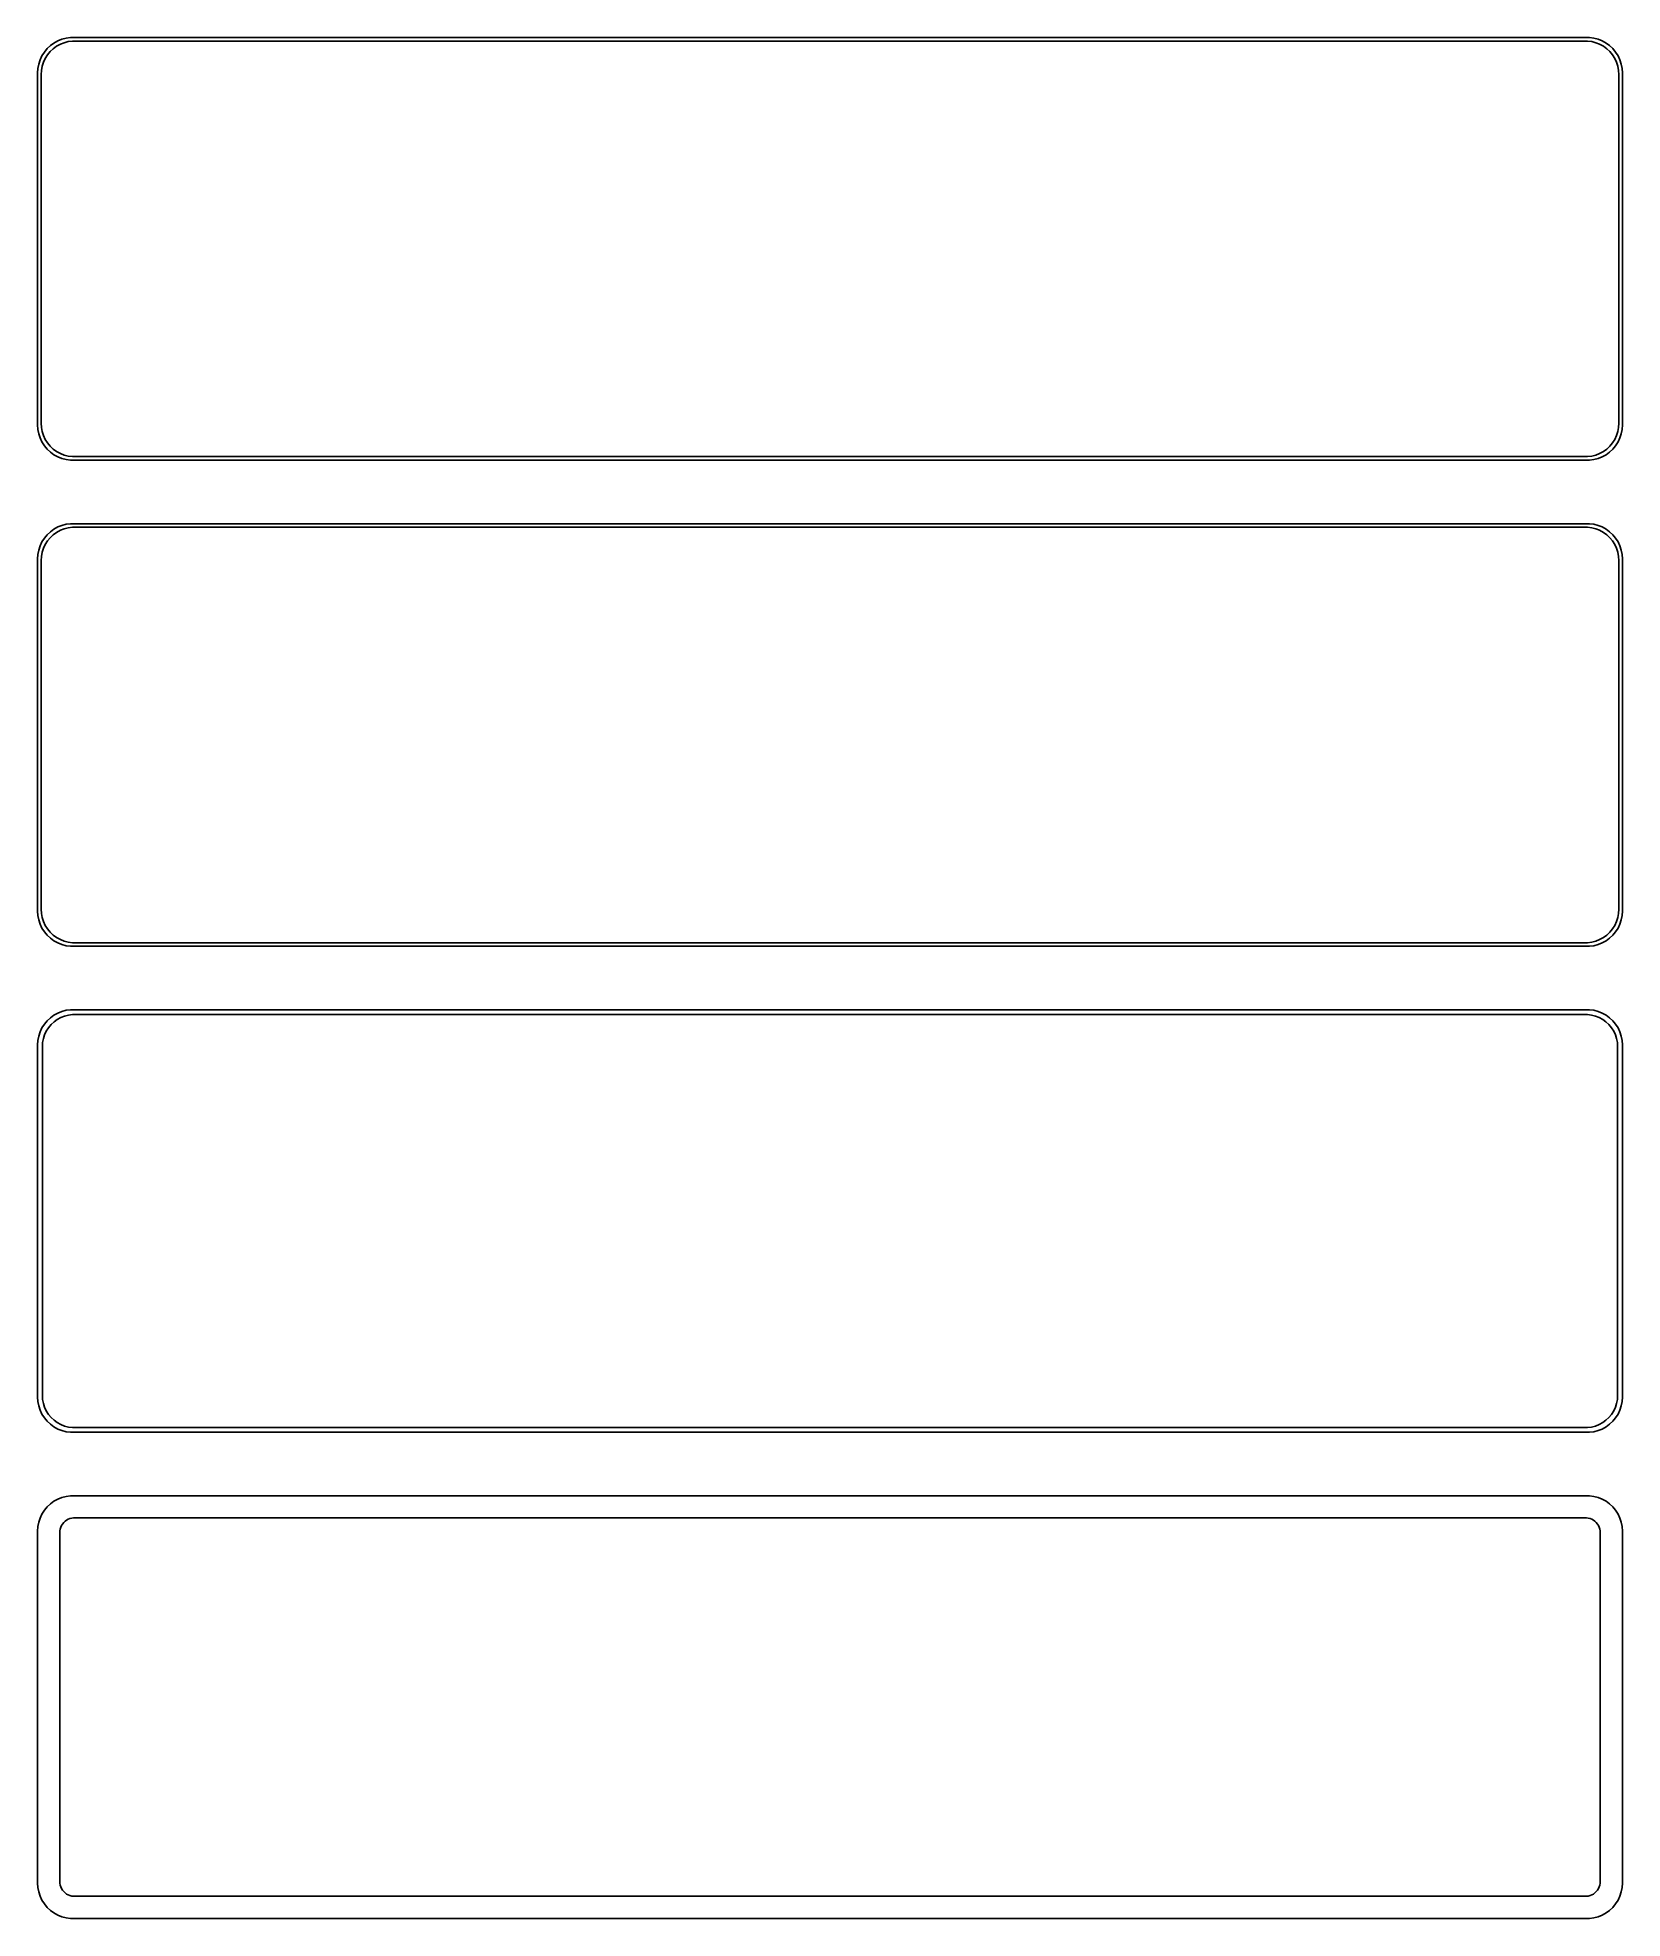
# Model space of a CAD drawing. Header units: metres. Extents: x -112 to 112, y 246 to 513.
import ezdxf

# ---------------------------------------------------------------- set-up
doc = ezdxf.new("R2010")
doc.units = ezdxf.units.M

msp = doc.modelspace()

# ---------------------------------------------------------------- linework, layer by layer
for p, q in [((-109.045, 512.755), (-109.629, 512.524)), ((-108.437, 512.911), (-109.045, 512.755)), ((-107.814, 512.99), (-108.437, 512.911)), ((107.814, 512.99), (-107.814, 512.99)), ((108.437, 512.911), (107.814, 512.99)), ((109.045, 512.755), (108.437, 512.911)), ((109.629, 512.524), (109.045, 512.755)), ((-111.882, 510.409), (-112.149, 509.841)), ((-111.545, 510.939), (-111.882, 510.409)), ((-111.666, 509.499), (-111.412, 510.038)), ((-111.145, 511.423), (-111.545, 510.939)), ((-111.412, 510.038), (-111.093, 510.542)), ((-110.687, 511.853), (-111.145, 511.423)), ((-111.093, 510.542), (-110.713, 511.002)), ((-110.713, 511.002), (-110.278, 511.41)), ((-110.179, 512.222), (-110.687, 511.853)), ((-110.278, 511.41), (-109.795, 511.761)), ((-109.629, 512.524), (-110.179, 512.222)), ((-109.795, 511.761), (-109.272, 512.048)), ((-109.272, 512.048), (-108.718, 512.268)), ((-108.718, 512.268), (-108.14, 512.416)), ((-108.14, 512.416), (-107.548, 512.491)), ((-107.548, 512.491), (107.548, 512.491)), ((107.548, 512.491), (108.14, 512.416)), ((108.14, 512.416), (108.718, 512.268)), ((108.718, 512.268), (109.272, 512.048)), ((109.272, 512.048), (109.795, 511.761)), ((110.179, 512.222), (109.629, 512.524)), ((109.795, 511.761), (110.278, 511.41)), ((110.687, 511.853), (110.179, 512.222)), ((110.278, 511.41), (110.713, 511.002)), ((111.145, 511.423), (110.687, 511.853)), ((110.713, 511.002), (111.093, 510.542)), ((111.093, 510.542), (111.412, 510.038)), ((111.545, 510.939), (111.145, 511.423)), ((111.412, 510.038), (111.666, 509.499)), ((111.882, 510.409), (111.545, 510.939)), ((112.149, 509.841), (111.882, 510.409)), ((-112.461, 508.627), (-112.5, 508)), ((-112.5, 508), (-112.5, 458)), ((-112.343, 509.243), (-112.461, 508.627)), ((-112.149, 509.841), (-112.343, 509.243)), ((-112, 507.75), (-111.963, 508.345)), ((-112, 458.25), (-112, 507.75)), ((-111.963, 508.345), (-111.851, 508.931)), ((-111.851, 508.931), (-111.666, 509.499)), ((111.666, 509.499), (111.851, 508.931)), ((111.851, 508.931), (111.963, 508.345)), ((111.963, 508.345), (112, 507.75)), ((112, 507.75), (112, 458.25)), ((112.343, 509.243), (112.149, 509.841)), ((112.461, 508.627), (112.343, 509.243)), ((112.5, 508), (112.461, 508.627)), ((112.5, 458), (112.5, 508)), ((-112.5, 458), (-112.461, 457.373)), ((-112.461, 457.373), (-112.343, 456.757)), ((-112.343, 456.757), (-112.149, 456.159)), ((-111.963, 457.655), (-112, 458.25)), ((-111.851, 457.069), (-111.963, 457.655)), ((-111.666, 456.501), (-111.851, 457.069)), ((111.851, 457.069), (111.666, 456.501)), ((111.963, 457.655), (111.851, 457.069)), ((112, 458.25), (111.963, 457.655)), ((112.149, 456.159), (112.343, 456.757)), ((112.343, 456.757), (112.461, 457.373)), ((112.461, 457.373), (112.5, 458)), ((-112.149, 456.159), (-111.882, 455.591)), ((-111.882, 455.591), (-111.545, 455.061)), ((-111.412, 455.962), (-111.666, 456.501)), ((-111.545, 455.061), (-111.145, 454.577)), ((-111.093, 455.458), (-111.412, 455.962)), ((-111.145, 454.577), (-110.687, 454.147)), ((-110.713, 454.998), (-111.093, 455.458)), ((-110.278, 454.59), (-110.713, 454.998)), ((-110.687, 454.147), (-110.179, 453.778)), ((-109.795, 454.239), (-110.278, 454.59)), ((-109.272, 453.952), (-109.795, 454.239)), ((-108.718, 453.732), (-109.272, 453.952)), ((109.272, 453.952), (108.718, 453.732)), ((109.795, 454.239), (109.272, 453.952)), ((110.278, 454.59), (109.795, 454.239)), ((110.179, 453.778), (110.687, 454.147)), ((110.713, 454.998), (110.278, 454.59)), ((110.687, 454.147), (111.145, 454.577)), ((111.093, 455.458), (110.713, 454.998)), ((111.412, 455.962), (111.093, 455.458)), ((111.145, 454.577), (111.545, 455.061)), ((111.666, 456.501), (111.412, 455.962)), ((111.545, 455.061), (111.882, 455.591)), ((111.882, 455.591), (112.149, 456.159)), ((-110.179, 453.778), (-109.629, 453.476)), ((-109.629, 453.476), (-109.045, 453.245)), ((-109.045, 453.245), (-108.437, 453.089)), ((-108.14, 453.584), (-108.718, 453.732)), ((-108.437, 453.089), (-107.814, 453.01)), ((-107.548, 453.509), (-108.14, 453.584)), ((-107.814, 453.01), (107.814, 453.01)), ((107.548, 453.509), (-107.548, 453.509)), ((108.14, 453.584), (107.548, 453.509)), ((107.814, 453.01), (108.437, 453.089)), ((108.718, 453.732), (108.14, 453.584)), ((108.437, 453.089), (109.045, 453.245)), ((109.045, 453.245), (109.629, 453.476)), ((109.629, 453.476), (110.179, 453.778)), ((-110.179, 443.222), (-110.687, 442.853)), ((-109.629, 443.524), (-110.179, 443.222)), ((-109.045, 443.755), (-109.629, 443.524)), ((-109.272, 443.048), (-108.718, 443.268)), ((-108.437, 443.911), (-109.045, 443.755)), ((-108.718, 443.268), (-108.14, 443.416)), ((-107.814, 443.99), (-108.437, 443.911)), ((-108.14, 443.416), (-107.548, 443.491)), ((107.814, 443.99), (-107.814, 443.99)), ((-107.548, 443.491), (107.548, 443.491)), ((107.548, 443.491), (108.14, 443.416)), ((108.437, 443.911), (107.814, 443.99)), ((108.14, 443.416), (108.718, 443.268)), ((109.045, 443.755), (108.437, 443.911)), ((108.718, 443.268), (109.272, 443.048)), ((109.629, 443.524), (109.045, 443.755)), ((110.179, 443.222), (109.629, 443.524)), ((110.687, 442.853), (110.179, 443.222)), ((-112.149, 440.841), (-112.343, 440.243)), ((-111.882, 441.409), (-112.149, 440.841)), ((-111.545, 441.939), (-111.882, 441.409)), ((-111.666, 440.499), (-111.412, 441.038)), ((-111.145, 442.423), (-111.545, 441.939)), ((-111.412, 441.038), (-111.093, 441.542)), ((-110.687, 442.853), (-111.145, 442.423)), ((-111.093, 441.542), (-110.713, 442.002)), ((-110.713, 442.002), (-110.278, 442.41)), ((-110.278, 442.41), (-109.795, 442.761)), ((-109.795, 442.761), (-109.272, 443.048)), ((109.272, 443.048), (109.795, 442.761)), ((109.795, 442.761), (110.278, 442.41)), ((110.278, 442.41), (110.713, 442.002)), ((111.145, 442.423), (110.687, 442.853)), ((110.713, 442.002), (111.093, 441.542)), ((111.093, 441.542), (111.412, 441.038)), ((111.545, 441.939), (111.145, 442.423)), ((111.412, 441.038), (111.666, 440.499)), ((111.882, 441.409), (111.545, 441.939)), ((112.149, 440.841), (111.882, 441.409)), ((112.343, 440.243), (112.149, 440.841)), ((-112.461, 439.627), (-112.5, 439)), ((-112.5, 439), (-112.5, 389)), ((-112.343, 440.243), (-112.461, 439.627)), ((-112, 438.75), (-111.963, 439.345)), ((-112, 389.25), (-112, 438.75)), ((-111.963, 439.345), (-111.851, 439.931)), ((-111.851, 439.931), (-111.666, 440.499)), ((111.666, 440.499), (111.851, 439.931)), ((111.851, 439.931), (111.963, 439.345)), ((111.963, 439.345), (112, 438.75)), ((112, 438.75), (112, 389.25)), ((112.461, 439.627), (112.343, 440.243)), ((112.5, 439), (112.461, 439.627)), ((112.5, 389), (112.5, 439)), ((-112.5, 389), (-112.461, 388.373)), ((-112.461, 388.373), (-112.343, 387.757)), ((-112.343, 387.757), (-112.149, 387.159)), ((-112.149, 387.159), (-111.882, 386.591)), ((-111.963, 388.655), (-112, 389.25)), ((-111.851, 388.069), (-111.963, 388.655)), ((-111.666, 387.501), (-111.851, 388.069)), ((-111.412, 386.962), (-111.666, 387.501)), ((111.666, 387.501), (111.412, 386.962)), ((111.851, 388.069), (111.666, 387.501)), ((111.963, 388.655), (111.851, 388.069)), ((111.882, 386.591), (112.149, 387.159)), ((112, 389.25), (111.963, 388.655)), ((112.149, 387.159), (112.343, 387.757)), ((112.343, 387.757), (112.461, 388.373)), ((112.461, 388.373), (112.5, 389)), ((-111.882, 386.591), (-111.545, 386.061)), ((-111.545, 386.061), (-111.145, 385.577)), ((-111.093, 386.458), (-111.412, 386.962)), ((-111.145, 385.577), (-110.687, 385.147)), ((-110.713, 385.998), (-111.093, 386.458)), ((-110.278, 385.59), (-110.713, 385.998)), ((-110.687, 385.147), (-110.179, 384.778)), ((-109.795, 385.239), (-110.278, 385.59)), ((-110.179, 384.778), (-109.629, 384.476)), ((-109.272, 384.952), (-109.795, 385.239)), ((-109.629, 384.476), (-109.045, 384.245)), ((-108.718, 384.732), (-109.272, 384.952)), ((-108.14, 384.584), (-108.718, 384.732)), ((-107.548, 384.509), (-108.14, 384.584)), ((107.548, 384.509), (-107.548, 384.509)), ((108.14, 384.584), (107.548, 384.509)), ((108.718, 384.732), (108.14, 384.584)), ((109.272, 384.952), (108.718, 384.732)), ((109.045, 384.245), (109.629, 384.476)), ((109.795, 385.239), (109.272, 384.952)), ((109.629, 384.476), (110.179, 384.778)), ((110.278, 385.59), (109.795, 385.239)), ((110.179, 384.778), (110.687, 385.147)), ((110.713, 385.998), (110.278, 385.59)), ((110.687, 385.147), (111.145, 385.577)), ((111.093, 386.458), (110.713, 385.998)), ((111.412, 386.962), (111.093, 386.458)), ((111.145, 385.577), (111.545, 386.061)), ((111.545, 386.061), (111.882, 386.591)), ((-109.045, 384.245), (-108.437, 384.089)), ((-108.437, 384.089), (-107.814, 384.01)), ((-107.814, 384.01), (107.814, 384.01)), ((107.814, 384.01), (108.437, 384.089)), ((108.437, 384.089), (109.045, 384.245)), ((-110.687, 373.853), (-111.145, 373.423)), ((-110.179, 374.222), (-110.687, 373.853)), ((-109.629, 374.524), (-110.179, 374.222)), ((-109.703, 373.616), (-109.199, 373.893)), ((-109.045, 374.755), (-109.629, 374.524)), ((-109.199, 373.893), (-108.665, 374.104)), ((-108.437, 374.911), (-109.045, 374.755)), ((-108.665, 374.104), (-108.108, 374.247)), ((-107.814, 374.99), (-108.437, 374.911)), ((-108.108, 374.247), (-107.537, 374.319)), ((107.814, 374.99), (-107.814, 374.99)), ((-107.537, 374.319), (107.537, 374.319)), ((107.537, 374.319), (108.108, 374.247)), ((108.437, 374.911), (107.814, 374.99)), ((108.108, 374.247), (108.665, 374.104)), ((109.045, 374.755), (108.437, 374.911)), ((108.665, 374.104), (109.199, 373.893)), ((109.629, 374.524), (109.045, 374.755)), ((109.199, 373.893), (109.703, 373.616)), ((110.179, 374.222), (109.629, 374.524)), ((110.687, 373.853), (110.179, 374.222)), ((111.145, 373.423), (110.687, 373.853)), ((-112.343, 371.243), (-112.461, 370.627)), ((-112.149, 371.841), (-112.343, 371.243)), ((-111.882, 372.409), (-112.149, 371.841)), ((-111.545, 372.939), (-111.882, 372.409)), ((-111.685, 370.889), (-111.507, 371.435)), ((-111.145, 373.423), (-111.545, 372.939)), ((-111.507, 371.435), (-111.262, 371.956)), ((-111.262, 371.956), (-110.954, 372.441)), ((-110.954, 372.441), (-110.588, 372.884)), ((-110.588, 372.884), (-110.168, 373.278)), ((-110.168, 373.278), (-109.703, 373.616)), ((109.703, 373.616), (110.168, 373.278)), ((110.168, 373.278), (110.588, 372.884)), ((110.588, 372.884), (110.954, 372.441)), ((110.954, 372.441), (111.262, 371.956)), ((111.545, 372.939), (111.145, 373.423)), ((111.262, 371.956), (111.507, 371.435)), ((111.507, 371.435), (111.685, 370.889)), ((111.882, 372.409), (111.545, 372.939)), ((112.149, 371.841), (111.882, 372.409)), ((112.343, 371.243), (112.149, 371.841)), ((112.461, 370.627), (112.343, 371.243)), ((-112.461, 370.627), (-112.5, 370)), ((-112.5, 370), (-112.5, 320)), ((-111.828, 369.75), (-111.792, 370.324)), ((-111.828, 320.25), (-111.828, 369.75)), ((-111.792, 370.324), (-111.685, 370.889)), ((111.685, 370.889), (111.792, 370.324)), ((111.792, 370.324), (111.828, 369.75)), ((111.828, 369.75), (111.828, 320.25)), ((112.5, 370), (112.461, 370.627)), ((112.5, 320), (112.5, 370)), ((-112.5, 320), (-112.461, 319.373)), ((-112.461, 319.373), (-112.343, 318.757)), ((-112.343, 318.757), (-112.149, 318.159)), ((-112.149, 318.159), (-111.882, 317.591)), ((-111.792, 319.676), (-111.828, 320.25)), ((-111.685, 319.111), (-111.792, 319.676)), ((-111.507, 318.565), (-111.685, 319.111)), ((-111.262, 318.044), (-111.507, 318.565)), ((-110.954, 317.559), (-111.262, 318.044)), ((111.262, 318.044), (110.954, 317.559)), ((111.507, 318.565), (111.262, 318.044)), ((111.685, 319.111), (111.507, 318.565)), ((111.792, 319.676), (111.685, 319.111)), ((111.828, 320.25), (111.792, 319.676)), ((111.882, 317.591), (112.149, 318.159)), ((112.149, 318.159), (112.343, 318.757)), ((112.343, 318.757), (112.461, 319.373)), ((112.461, 319.373), (112.5, 320)), ((-111.882, 317.591), (-111.545, 317.061)), ((-111.545, 317.061), (-111.145, 316.577)), ((-111.145, 316.577), (-110.687, 316.147)), ((-110.588, 317.116), (-110.954, 317.559)), ((-110.687, 316.147), (-110.179, 315.778)), ((-110.168, 316.722), (-110.588, 317.116)), ((-110.179, 315.778), (-109.629, 315.476)), ((-109.703, 316.384), (-110.168, 316.722)), ((-109.199, 316.107), (-109.703, 316.384)), ((-109.629, 315.476), (-109.045, 315.245)), ((-108.665, 315.896), (-109.199, 316.107)), ((-109.045, 315.245), (-108.437, 315.089)), ((-108.108, 315.753), (-108.665, 315.896)), ((-108.437, 315.089), (-107.814, 315.01)), ((-107.537, 315.681), (-108.108, 315.753)), ((107.537, 315.681), (-107.537, 315.681)), ((108.108, 315.753), (107.537, 315.681)), ((107.814, 315.01), (108.437, 315.089)), ((108.665, 315.896), (108.108, 315.753)), ((108.437, 315.089), (109.045, 315.245)), ((109.199, 316.107), (108.665, 315.896)), ((109.045, 315.245), (109.629, 315.476)), ((109.703, 316.384), (109.199, 316.107)), ((109.629, 315.476), (110.179, 315.778)), ((110.168, 316.722), (109.703, 316.384)), ((110.588, 317.116), (110.168, 316.722)), ((110.179, 315.778), (110.687, 316.147)), ((110.954, 317.559), (110.588, 317.116)), ((110.687, 316.147), (111.145, 316.577)), ((111.145, 316.577), (111.545, 317.061)), ((111.545, 317.061), (111.882, 317.591)), ((-107.814, 315.01), (107.814, 315.01)), ((-111.145, 304.423), (-111.545, 303.939)), ((-110.687, 304.853), (-111.145, 304.423)), ((-110.179, 305.222), (-110.687, 304.853)), ((-109.629, 305.524), (-110.179, 305.222)), ((-109.045, 305.755), (-109.629, 305.524)), ((-108.437, 305.911), (-109.045, 305.755)), ((-107.814, 305.99), (-108.437, 305.911)), ((107.814, 305.99), (-107.814, 305.99)), ((108.437, 305.911), (107.814, 305.99)), ((109.045, 305.755), (108.437, 305.911)), ((109.629, 305.524), (109.045, 305.755)), ((110.179, 305.222), (109.629, 305.524)), ((110.687, 304.853), (110.179, 305.222)), ((111.145, 304.423), (110.687, 304.853)), ((111.545, 303.939), (111.145, 304.423)), ((-112.343, 302.243), (-112.461, 301.627)), ((-112.149, 302.841), (-112.343, 302.243)), ((-111.882, 303.409), (-112.149, 302.841)), ((-111.545, 303.939), (-111.882, 303.409)), ((-109.211, 301.527), (-109.099, 301.766)), ((-109.099, 301.766), (-108.957, 301.99)), ((-108.957, 301.99), (-108.788, 302.194)), ((-108.788, 302.194), (-108.595, 302.375)), ((-108.595, 302.375), (-108.38, 302.531)), ((-108.38, 302.531), (-108.148, 302.659)), ((-108.148, 302.659), (-107.902, 302.756)), ((-107.902, 302.756), (-107.645, 302.822)), ((-107.645, 302.822), (-107.382, 302.855)), ((-107.382, 302.855), (107.382, 302.855)), ((107.382, 302.855), (107.645, 302.822)), ((107.645, 302.822), (107.902, 302.756)), ((107.902, 302.756), (108.148, 302.659)), ((108.148, 302.659), (108.38, 302.531)), ((108.38, 302.531), (108.595, 302.375)), ((108.595, 302.375), (108.788, 302.194)), ((108.788, 302.194), (108.957, 301.99)), ((108.957, 301.99), (109.099, 301.766)), ((109.099, 301.766), (109.211, 301.527)), ((111.882, 303.409), (111.545, 303.939)), ((112.149, 302.841), (111.882, 303.409)), ((112.343, 302.243), (112.149, 302.841)), ((112.461, 301.627), (112.343, 302.243)), ((-112.461, 301.627), (-112.5, 301)), ((-112.5, 301), (-112.5, 251)), ((-109.36, 300.75), (-109.343, 301.014)), ((-109.36, 251.25), (-109.36, 300.75)), ((-109.343, 301.014), (-109.293, 301.275)), ((-109.293, 301.275), (-109.211, 301.527)), ((109.211, 301.527), (109.293, 301.275)), ((109.293, 301.275), (109.343, 301.014)), ((109.343, 301.014), (109.36, 300.75)), ((109.36, 300.75), (109.36, 251.25)), ((112.5, 301), (112.461, 301.627)), ((112.5, 251), (112.5, 301)), ((-112.5, 251), (-112.461, 250.373)), ((-109.343, 250.986), (-109.36, 251.25)), ((-109.293, 250.725), (-109.343, 250.986)), ((109.343, 250.986), (109.293, 250.725)), ((109.36, 251.25), (109.343, 250.986)), ((112.461, 250.373), (112.5, 251)), ((-112.461, 250.373), (-112.343, 249.757)), ((-112.343, 249.757), (-112.149, 249.159)), ((-112.149, 249.159), (-111.882, 248.591)), ((-111.882, 248.591), (-111.545, 248.061)), ((-109.211, 250.473), (-109.293, 250.725)), ((-109.099, 250.234), (-109.211, 250.473)), ((-108.957, 250.01), (-109.099, 250.234)), ((-108.788, 249.806), (-108.957, 250.01)), ((-108.595, 249.625), (-108.788, 249.806)), ((-108.38, 249.469), (-108.595, 249.625)), ((-108.148, 249.341), (-108.38, 249.469)), ((-107.902, 249.244), (-108.148, 249.341)), ((-107.645, 249.178), (-107.902, 249.244)), ((-107.382, 249.145), (-107.645, 249.178)), ((107.382, 249.145), (-107.382, 249.145)), ((107.645, 249.178), (107.382, 249.145)), ((107.902, 249.244), (107.645, 249.178)), ((108.148, 249.341), (107.902, 249.244)), ((108.38, 249.469), (108.148, 249.341)), ((108.595, 249.625), (108.38, 249.469)), ((108.788, 249.806), (108.595, 249.625)), ((108.957, 250.01), (108.788, 249.806)), ((109.099, 250.234), (108.957, 250.01)), ((109.211, 250.473), (109.099, 250.234)), ((109.293, 250.725), (109.211, 250.473)), ((111.545, 248.061), (111.882, 248.591)), ((111.882, 248.591), (112.149, 249.159)), ((112.149, 249.159), (112.343, 249.757)), ((112.343, 249.757), (112.461, 250.373)), ((-111.545, 248.061), (-111.145, 247.577)), ((-111.145, 247.577), (-110.687, 247.147)), ((-110.687, 247.147), (-110.179, 246.778)), ((-110.179, 246.778), (-109.629, 246.476)), ((-109.629, 246.476), (-109.045, 246.245)), ((-109.045, 246.245), (-108.437, 246.089)), ((-108.437, 246.089), (-107.814, 246.01)), ((-107.814, 246.01), (107.814, 246.01)), ((107.814, 246.01), (108.437, 246.089)), ((108.437, 246.089), (109.045, 246.245)), ((109.045, 246.245), (109.629, 246.476)), ((109.629, 246.476), (110.179, 246.778)), ((110.179, 246.778), (110.687, 247.147)), ((110.687, 247.147), (111.145, 247.577)), ((111.145, 247.577), (111.545, 248.061))]:
    msp.add_line(p, q)

doc.saveas('drawing.dxf')
